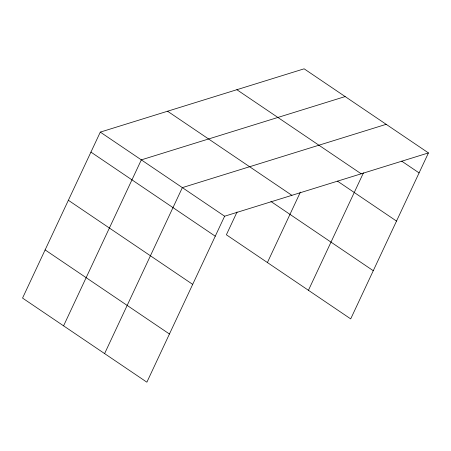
<?xml version="1.0" encoding="UTF-8"?>
<svg xmlns="http://www.w3.org/2000/svg" width="451" height="451" viewBox="0 0 451 451"><rect width="100%" height="100%" fill="white"/><g stroke="black" fill="none" stroke-linecap="round" stroke-linejoin="round"><path stroke-width="0.68" d="M100.297 132.115L22.55 298.083L146.874 382.183L224.621 216.215L428.45 152.917L304.126 68.817L100.297 132.115L224.621 216.215M63.58 325.836L141.321 159.868L345.15 96.57M104.604 353.59L182.351 187.622L386.18 124.324M237.068 211.97L226.379 234.785L350.703 318.885L428.45 152.917M267.409 262.538L300.405 192.092M308.433 290.292L363.455 172.834M401.717 161.154L419.086 172.902M236.86 89.704L361.189 173.804M337.495 181.15L396.519 221.075M167.558 111.228L291.887 195.322M270.904 201.467L373.27 270.713M90.933 152.1L215.257 236.2M68.366 200.278L192.69 284.372M45.117 249.91L169.441 334.011"/></g></svg>
